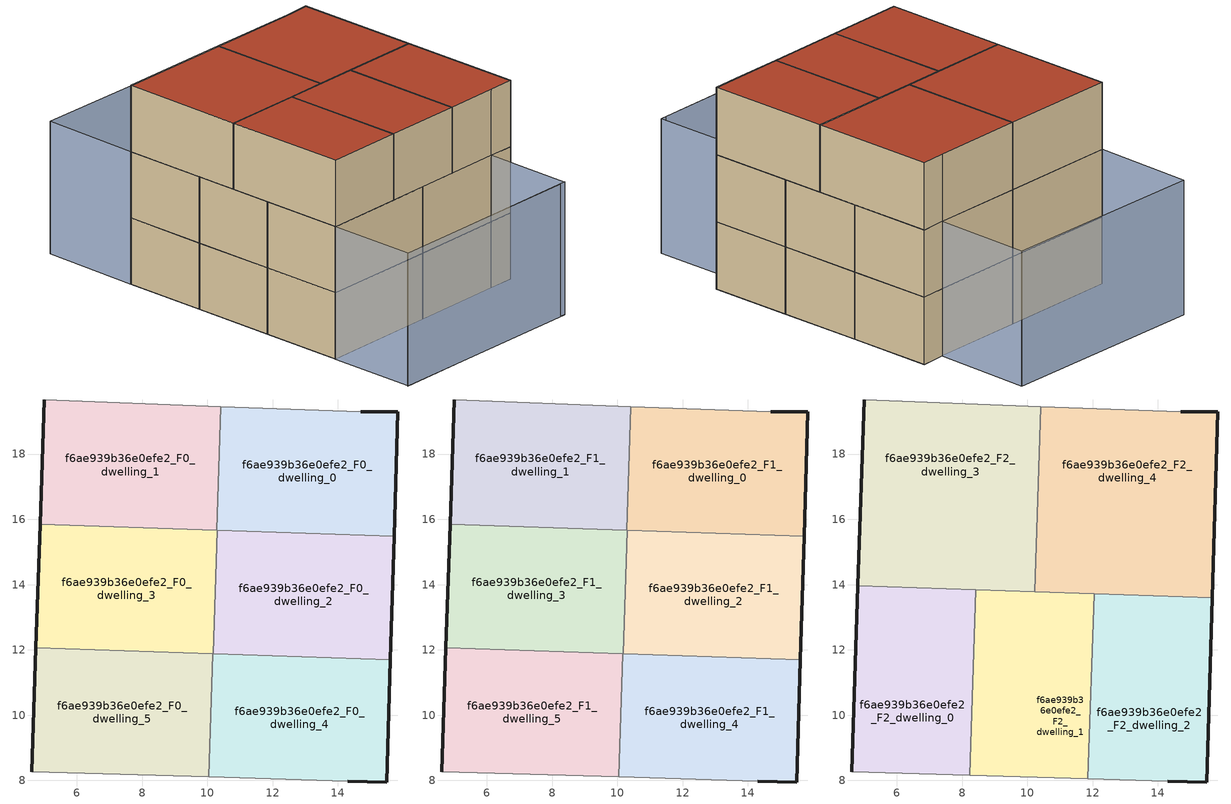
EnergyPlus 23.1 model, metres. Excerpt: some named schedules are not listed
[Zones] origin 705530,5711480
f6ae939b36e0efe2_F0_dwelling_0
 floor ground (EU_floor_Construction): 15.72,15.49 15.83,19.29 14.69,19.29 10.41,19.45 10.28,15.67 z0
 wall outside (EU_wall_Construction): 14.69,19.29 15.83,19.29 15.72,15.49 z0:3
 wall to f6ae939b36e0efe2_F0_dwelling_1 (EU_wall_Construction): 10.28,15.67 10.41,19.45 z0:3
 wall adiabatic (EU_wall_Construction): 10.41,19.45 14.69,19.29 z0:3
 wall to f6ae939b36e0efe2_F0_dwelling_2 (EU_wall_Construction): 15.72,15.49 10.3,15.67 z0:3
 wall to f6ae939b36e0efe2_F0_dwelling_3 (EU_wall_Construction): 10.3,15.67 10.28,15.67 z0:3
f6ae939b36e0efe2_F0_dwelling_1
 floor ground (EU_floor_Construction): 10.28,15.67 10.41,19.45 5,19.66 4.87,15.85 z0
 wall outside (EU_wall_Construction): 4.87,15.85 5,19.66 z0:3
 wall adiabatic (EU_wall_Construction): 5,19.66 10.41,19.45 z0:3
 wall to f6ae939b36e0efe2_F0_dwelling_3 (EU_wall_Construction): 10.28,15.67 4.87,15.85 z0:3
f6ae939b36e0efe2_F0_dwelling_2
 floor ground (EU_floor_Construction): 15.61,11.7 15.72,15.49 10.3,15.67 10.17,11.89 z0
 wall outside (EU_wall_Construction): 15.72,15.49 15.61,11.7 z0:3
 wall to f6ae939b36e0efe2_F0_dwelling_3 (EU_wall_Construction): 10.17,11.89 10.3,15.67 z0:3
 wall to f6ae939b36e0efe2_F0_dwelling_4 (EU_wall_Construction): 15.61,11.7 10.17,11.89 z0:3
f6ae939b36e0efe2_F0_dwelling_3
 floor ground (EU_floor_Construction): 10.17,11.89 10.3,15.67 4.87,15.85 4.74,12.07 z0
 wall outside (EU_wall_Construction): 4.74,12.07 4.87,15.85 z0:3
 wall to f6ae939b36e0efe2_F0_dwelling_5 (EU_wall_Construction): 10.16,11.89 4.74,12.07 z0:3
 wall to f6ae939b36e0efe2_F0_dwelling_4 (EU_wall_Construction): 10.17,11.89,3 10.17,11.89,1.5 10.16,11.89,3
f6ae939b36e0efe2_F0_dwelling_4
 floor ground (EU_floor_Construction): 15.49,7.95 15.61,11.7 10.16,11.89 10.04,8.11 14.31,7.98 z0
 wall outside (EU_wall_Construction): 15.61,11.7 15.49,7.95 14.31,7.98 z0:3
 wall adiabatic (EU_wall_Construction): 14.31,7.98 10.04,8.11 z0:3
 wall to f6ae939b36e0efe2_F0_dwelling_5 (EU_wall_Construction): 10.04,8.11 10.16,11.89 z0:3
f6ae939b36e0efe2_F0_dwelling_5
 floor ground (EU_floor_Construction): 10.04,8.11 10.16,11.89 4.74,12.07 4.61,8.27 z0
 wall outside (EU_wall_Construction): 4.61,8.27 4.74,12.07 z0:3
 wall adiabatic (EU_wall_Construction): 10.04,8.11 4.61,8.27 z0:3
f6ae939b36e0efe2_F1_dwelling_0
 floor to f6ae939b36e0efe2_F0_dwelling_0 (EU_floor_Construction): 15.72,15.49 15.83,19.29 14.69,19.29 10.41,19.45 10.28,15.67 z3
 wall outside (EU_wall_Construction): 14.69,19.29 15.83,19.29 15.72,15.49 z3:6
 wall to f6ae939b36e0efe2_F1_dwelling_1 (EU_wall_Construction): 10.28,15.67 10.41,19.45 z3:6
 wall adiabatic (EU_wall_Construction): 10.41,19.45 14.69,19.29 z3:6
 wall to f6ae939b36e0efe2_F1_dwelling_2 (EU_wall_Construction): 15.72,15.49 10.3,15.67 z3:6
 wall to f6ae939b36e0efe2_F1_dwelling_3 (EU_wall_Construction): 10.3,15.67 10.28,15.67 z3:6
f6ae939b36e0efe2_F1_dwelling_1
 floor to f6ae939b36e0efe2_F0_dwelling_1 (EU_floor_Construction): 10.28,15.67 10.41,19.45 5,19.66 4.87,15.85 z3
 wall outside (EU_wall_Construction): 4.87,15.85 5,19.66 z3:6
 wall adiabatic (EU_wall_Construction): 5,19.66 10.41,19.45 z3:6
 wall to f6ae939b36e0efe2_F1_dwelling_3 (EU_wall_Construction): 10.28,15.67 4.87,15.85 z3:6
f6ae939b36e0efe2_F1_dwelling_2
 floor to f6ae939b36e0efe2_F0_dwelling_2 (EU_floor_Construction): 15.61,11.7 15.72,15.49 10.3,15.67 10.17,11.89 z3
 wall outside (EU_wall_Construction): 15.72,15.49 15.61,11.7 z3:6
 wall to f6ae939b36e0efe2_F1_dwelling_3 (EU_wall_Construction): 10.17,11.89 10.3,15.67 z3:6
 wall to f6ae939b36e0efe2_F1_dwelling_4 (EU_wall_Construction): 15.61,11.7 10.17,11.89 z3:6
f6ae939b36e0efe2_F1_dwelling_3
 floor to f6ae939b36e0efe2_F0_dwelling_3 (EU_floor_Construction): 10.17,11.89 10.3,15.67 4.87,15.85 4.74,12.07 z3
 wall outside (EU_wall_Construction): 4.74,12.07 4.87,15.85 z3:6
 wall to f6ae939b36e0efe2_F1_dwelling_5 (EU_wall_Construction): 10.16,11.89 4.74,12.07 z3:6
 wall to f6ae939b36e0efe2_F1_dwelling_4 (EU_wall_Construction): 10.17,11.89,6 10.17,11.89,4.5 10.16,11.89,6
f6ae939b36e0efe2_F1_dwelling_4
 floor to f6ae939b36e0efe2_F0_dwelling_4 (EU_floor_Construction): 15.49,7.95 15.61,11.7 10.16,11.89 10.04,8.11 14.31,7.98 z3
 wall outside (EU_wall_Construction): 15.61,11.7 15.49,7.95 14.31,7.98 z3:6
 wall adiabatic (EU_wall_Construction): 14.31,7.98 10.04,8.11 z3:6
 wall to f6ae939b36e0efe2_F1_dwelling_5 (EU_wall_Construction): 10.04,8.11 10.16,11.89 z3:6
f6ae939b36e0efe2_F1_dwelling_5
 floor to f6ae939b36e0efe2_F0_dwelling_5 (EU_floor_Construction): 10.04,8.11 10.16,11.89 4.74,12.07 4.61,8.27 z3
 wall outside (EU_wall_Construction): 4.61,8.27 4.74,12.07 z3:6
 wall adiabatic (EU_wall_Construction): 10.04,8.11 4.61,8.27 z3:6
f6ae939b36e0efe2_F2_dwelling_0
 floor to f6ae939b36e0efe2_F1_dwelling_5 (EU_floor_Construction): 8.23,8.16 8.36,11.95 4.74,12.07 4.61,8.27 z6
 floor to f6ae939b36e0efe2_F1_dwelling_3 (EU_floor_Construction): 8.36,11.95 8.42,13.84 4.81,13.96 4.74,12.07 z6
 wall outside (EU_wall_Construction): 4.61,8.27 4.81,13.96 z6:9
 wall adiabatic (EU_wall_Construction): 8.23,8.16 4.61,8.27 z6:9
 wall to f6ae939b36e0efe2_F2_dwelling_1 (EU_wall_Construction): 8.42,13.84 8.23,8.16 z6:9
 wall to f6ae939b36e0efe2_F2_dwelling_3 (EU_wall_Construction): 4.81,13.96 8.42,13.84 z6:9
 roof outside (EU_roof_Construction): 8.42,13.84 8.23,8.16 4.61,8.27 4.81,13.96 z9
f6ae939b36e0efe2_F2_dwelling_1
 floor to f6ae939b36e0efe2_F1_dwelling_4 (EU_floor_Construction): 11.85,8.06 11.98,11.82 10.16,11.89 10.04,8.11 z6
 floor to f6ae939b36e0efe2_F1_dwelling_5 (EU_floor_Construction): 10.04,8.11 10.16,11.89 8.36,11.95 8.23,8.16 z6
 floor to f6ae939b36e0efe2_F1_dwelling_2 (EU_floor_Construction): 11.98,11.83 12.04,13.71 10.24,13.78 10.17,11.89 z6
 floor to f6ae939b36e0efe2_F1_dwelling_3 (EU_floor_Construction): 10.17,11.89 10.24,13.78 8.42,13.84 8.36,11.95 z6
 wall to f6ae939b36e0efe2_F2_dwelling_2 (EU_wall_Construction): 12.04,13.71 11.85,8.06 z6:9
 wall adiabatic (EU_wall_Construction): 11.85,8.06 8.23,8.16 z6:9
 wall to f6ae939b36e0efe2_F2_dwelling_4 (EU_wall_Construction): 10.22,13.78 12.04,13.71 z6:9
 wall to f6ae939b36e0efe2_F2_dwelling_3 (EU_wall_Construction): 8.42,13.84 10.22,13.78 z6:9
 roof outside (EU_roof_Construction): 12.04,13.71 11.85,8.06 8.23,8.16 8.42,13.84 z9
f6ae939b36e0efe2_F2_dwelling_2
 floor to f6ae939b36e0efe2_F1_dwelling_4 (EU_floor_Construction): 15.49,7.95 15.61,11.7 11.98,11.82 11.85,8.06 14.31,7.98 z6
 floor to f6ae939b36e0efe2_F1_dwelling_2 (EU_floor_Construction): 15.61,11.7 15.66,13.59 12.04,13.71 11.98,11.83 z6
 wall outside (EU_wall_Construction): 15.66,13.59 15.49,7.95 14.31,7.98 z6:9
 wall adiabatic (EU_wall_Construction): 14.31,7.98 11.85,8.06 z6:9
 wall to f6ae939b36e0efe2_F2_dwelling_4 (EU_wall_Construction): 12.04,13.71 15.66,13.59 z6:9
 roof outside (EU_roof_Construction): 15.66,13.59 15.49,7.95 14.31,7.98 11.85,8.06 12.04,13.71 z9
f6ae939b36e0efe2_F2_dwelling_3
 floor to f6ae939b36e0efe2_F1_dwelling_3 (EU_floor_Construction): 10.22,13.78 10.29,15.67 4.87,15.85 4.81,13.96 z6
 floor to f6ae939b36e0efe2_F1_dwelling_1 (EU_floor_Construction): 10.28,15.67 10.41,19.45 5,19.66 4.87,15.85 z6
 floor to f6ae939b36e0efe2_F1_dwelling_0 (EU_floor_Construction): 10.29,15.67 10.41,19.45 10.35,17.61 z6
 wall outside (EU_wall_Construction): 4.81,13.96 5,19.66 z6:9
 wall adiabatic (EU_wall_Construction): 5,19.66 10.41,19.45 z6:9
 wall to f6ae939b36e0efe2_F2_dwelling_4 (EU_wall_Construction): 10.41,19.45 10.22,13.78 z6:9
 roof outside (EU_roof_Construction): 10.41,19.45 10.22,13.78 4.81,13.96 5,19.66 z9
f6ae939b36e0efe2_F2_dwelling_4
 floor to f6ae939b36e0efe2_F1_dwelling_0 (EU_floor_Construction): 15.72,15.49 15.83,19.29 14.69,19.29 10.41,19.45 10.29,15.67 z6
 floor to f6ae939b36e0efe2_F1_dwelling_2 (EU_floor_Construction): 15.66,13.59 15.72,15.49 10.3,15.67 10.24,13.78 z6
 floor to f6ae939b36e0efe2_F1_dwelling_3 (EU_floor_Construction): 10.24,13.78 10.3,15.67 10.29,15.67 10.22,13.78 z6
 wall outside (EU_wall_Construction): 14.69,19.29 15.83,19.29 15.66,13.59 z6:9
 wall adiabatic (EU_wall_Construction): 10.41,19.45 14.69,19.29 z6:9
 roof outside (EU_roof_Construction): 15.83,19.29 15.66,13.59 10.22,13.78 10.41,19.45 14.69,19.29 z9
shading: 4.45,4.24 14.19,3.92 / 14.18,3.92 4.47,4.23 / 4.47,4.23 4.6,8.29 / 4.6,8.29 14.31,7.98 / 14.31,7.98 14.18,3.92 / 5.23,24.2 14.92,23.71 / 14.92,23.71 14.69,19.17 / 14.69,19.17 5,19.66 / 5,19.66 5.23,24.2 / 14.92,23.71 5.25,24.2 z0:6
[Building]
EU S2 Campaign: North Axis=0; Terrain=City; Solar Distribution=FullExterior
[Site:Location]
London: Latitude=51.5; Longitude=-0.5; Time Zone=0; Elevation=25
[SizingPeriod:WeatherFileDays]
AnnualSizingPeriod: Begin Month=1; Begin Day of Month=1; End Month=12; End Day of Month=31; Day of Week for Start Day=Monday; Use Weather File Daylight Saving Period=No; Use Weather File Rain and Snow Indicators=No
[MATERIAL]
EU_InternalMass_Material: Roughness=MediumRough; Thickness=0.1; Conductivity=1; Density=1800; Specific Heat=900; Thermal Absorptance=0.9; Solar Absorptance=0.7; Visible Absorptance=0.7
[MATERIAL:NOMASS] Roughness=MediumRough; Thermal Absorptance=0.9; Solar Absorptance=0.7; Visible Absorptance=0.7
Name | Thermal Resistance
EU_wall_NoMass | 1.04674
EU_roof_NoMass | 4.32442
EU_floor_NoMass | 2.04616
[CONSTRUCTION]
EU_wall_Construction: EU_wall_NoMass
EU_roof_Construction: EU_roof_NoMass
EU_floor_Construction: EU_floor_NoMass
EU_InternalMass_Construction: EU_InternalMass_Material
[ZONE] Type=1; Multiplier=1; Ceiling Height=autocalculate; Floor Area=autocalculate; Part of Total Floor Area=Yes
Name | Volume
f6ae939b36e0efe2_F0_dwelling_0; f6ae939b36e0efe2_F1_dwelling_0 | 61.6465
f6ae939b36e0efe2_F2_dwelling_0 | 61.6501
f6ae939b36e0efe2_F0_dwelling_1; f6ae939b36e0efe2_F1_dwelling_1 | 61.6494
f6ae939b36e0efe2_F2_dwelling_1; f6ae939b36e0efe2_F0_dwelling_4; f6ae939b36e0efe2_F1_dwelling_4 | 61.6377
f6ae939b36e0efe2_F0_dwelling_2; f6ae939b36e0efe2_F1_dwelling_2 | 61.6384
f6ae939b36e0efe2_F2_dwelling_2 | 61.6509
f6ae939b36e0efe2_F0_dwelling_3; f6ae939b36e0efe2_F1_dwelling_3 | 61.634
f6ae939b36e0efe2_F2_dwelling_3 | 92.4624
f6ae939b36e0efe2_F2_dwelling_4 | 92.4697
f6ae939b36e0efe2_F0_dwelling_5; f6ae939b36e0efe2_F1_dwelling_5 | 61.656
[INTERNALMASS] Construction=EU_InternalMass_Construction
Name | Zone or ZoneList | Surface Area
f6ae939b36e0efe2_F0_dwelling_0_EU_InternalMass | f6ae939b36e0efe2_F0_dwelling_0 | 20.5496
f6ae939b36e0efe2_F0_dwelling_1_EU_InternalMass | f6ae939b36e0efe2_F0_dwelling_1 | 20.55
f6ae939b36e0efe2_F0_dwelling_2_EU_InternalMass | f6ae939b36e0efe2_F0_dwelling_2 | 20.5468
f6ae939b36e0efe2_F0_dwelling_3_EU_InternalMass | f6ae939b36e0efe2_F0_dwelling_3 | 20.5455
f6ae939b36e0efe2_F0_dwelling_4_EU_InternalMass | f6ae939b36e0efe2_F0_dwelling_4 | 20.5467
f6ae939b36e0efe2_F0_dwelling_5_EU_InternalMass | f6ae939b36e0efe2_F0_dwelling_5 | 20.5517
f6ae939b36e0efe2_F1_dwelling_0_EU_InternalMass | f6ae939b36e0efe2_F1_dwelling_0 | 20.5496
f6ae939b36e0efe2_F1_dwelling_1_EU_InternalMass | f6ae939b36e0efe2_F1_dwelling_1 | 20.55
f6ae939b36e0efe2_F1_dwelling_2_EU_InternalMass | f6ae939b36e0efe2_F1_dwelling_2 | 20.5468
f6ae939b36e0efe2_F1_dwelling_3_EU_InternalMass | f6ae939b36e0efe2_F1_dwelling_3 | 20.5455
f6ae939b36e0efe2_F1_dwelling_4_EU_InternalMass | f6ae939b36e0efe2_F1_dwelling_4 | 20.5467
f6ae939b36e0efe2_F1_dwelling_5_EU_InternalMass | f6ae939b36e0efe2_F1_dwelling_5 | 20.5517
f6ae939b36e0efe2_F2_dwelling_0_EU_InternalMass | f6ae939b36e0efe2_F2_dwelling_0 | 20.5501
f6ae939b36e0efe2_F2_dwelling_1_EU_InternalMass | f6ae939b36e0efe2_F2_dwelling_1 | 20.5458
f6ae939b36e0efe2_F2_dwelling_2_EU_InternalMass | f6ae939b36e0efe2_F2_dwelling_2 | 20.5504
f6ae939b36e0efe2_F2_dwelling_3_EU_InternalMass | f6ae939b36e0efe2_F2_dwelling_3 | 30.8208
f6ae939b36e0efe2_F2_dwelling_4_EU_InternalMass | f6ae939b36e0efe2_F2_dwelling_4 | 30.8235
[OTHEREQUIPMENT] Fuel Type=Electricity; Design Level Calculation Method=Watts/Area; Power per Zone Floor Area=1; Fraction Latent=0; Fraction Radiant=0; Fraction Lost=0; Carbon Dioxide Generation Rate=0; EndUse Subcategory=EU_Step8_InternalGains
Name | Zone or ZoneList or Space or SpaceList | Schedule
EU_Step8_InternalGain_f6ae939b36e0efe2_F0_dwelling_0_f000 | f6ae939b36e0efe2_F0_dwelling_0 | EU_Step8_GainSchedule_f6ae939b36e0efe2_F0_dwelling_0_f000
EU_Step8_InternalGain_f6ae939b36e0efe2_F0_dwelling_1_f000 | f6ae939b36e0efe2_F0_dwelling_1 | EU_Step8_GainSchedule_f6ae939b36e0efe2_F0_dwelling_1_f000
EU_Step8_InternalGain_f6ae939b36e0efe2_F0_dwelling_2_f000 | f6ae939b36e0efe2_F0_dwelling_2 | EU_Step8_GainSchedule_f6ae939b36e0efe2_F0_dwelling_2_f000
EU_Step8_InternalGain_f6ae939b36e0efe2_F0_dwelling_3_f000 | f6ae939b36e0efe2_F0_dwelling_3 | EU_Step8_GainSchedule_f6ae939b36e0efe2_F0_dwelling_3_f000
EU_Step8_InternalGain_f6ae939b36e0efe2_F0_dwelling_4_f000 | f6ae939b36e0efe2_F0_dwelling_4 | EU_Step8_GainSchedule_f6ae939b36e0efe2_F0_dwelling_4_f000
EU_Step8_InternalGain_f6ae939b36e0efe2_F0_dwelling_5_f000 | f6ae939b36e0efe2_F0_dwelling_5 | EU_Step8_GainSchedule_f6ae939b36e0efe2_F0_dwelling_5_f000
EU_Step8_InternalGain_f6ae939b36e0efe2_F1_dwelling_0_f000 | f6ae939b36e0efe2_F1_dwelling_0 | EU_Step8_GainSchedule_f6ae939b36e0efe2_F1_dwelling_0_f000
EU_Step8_InternalGain_f6ae939b36e0efe2_F1_dwelling_1_f000 | f6ae939b36e0efe2_F1_dwelling_1 | EU_Step8_GainSchedule_f6ae939b36e0efe2_F1_dwelling_1_f000
EU_Step8_InternalGain_f6ae939b36e0efe2_F1_dwelling_2_f000 | f6ae939b36e0efe2_F1_dwelling_2 | EU_Step8_GainSchedule_f6ae939b36e0efe2_F1_dwelling_2_f000
EU_Step8_InternalGain_f6ae939b36e0efe2_F1_dwelling_3_f000 | f6ae939b36e0efe2_F1_dwelling_3 | EU_Step8_GainSchedule_f6ae939b36e0efe2_F1_dwelling_3_f000
EU_Step8_InternalGain_f6ae939b36e0efe2_F1_dwelling_4_f000 | f6ae939b36e0efe2_F1_dwelling_4 | EU_Step8_GainSchedule_f6ae939b36e0efe2_F1_dwelling_4_f000
EU_Step8_InternalGain_f6ae939b36e0efe2_F1_dwelling_5_f000 | f6ae939b36e0efe2_F1_dwelling_5 | EU_Step8_GainSchedule_f6ae939b36e0efe2_F1_dwelling_5_f000
EU_Step8_InternalGain_f6ae939b36e0efe2_F2_dwelling_0_f000 | f6ae939b36e0efe2_F2_dwelling_0 | EU_Step8_GainSchedule_f6ae939b36e0efe2_F2_dwelling_0_f000
EU_Step8_InternalGain_f6ae939b36e0efe2_F2_dwelling_1_f000 | f6ae939b36e0efe2_F2_dwelling_1 | EU_Step8_GainSchedule_f6ae939b36e0efe2_F2_dwelling_1_f000
EU_Step8_InternalGain_f6ae939b36e0efe2_F2_dwelling_2_f000 | f6ae939b36e0efe2_F2_dwelling_2 | EU_Step8_GainSchedule_f6ae939b36e0efe2_F2_dwelling_2_f000
EU_Step8_InternalGain_f6ae939b36e0efe2_F2_dwelling_3_f000 | f6ae939b36e0efe2_F2_dwelling_3 | EU_Step8_GainSchedule_f6ae939b36e0efe2_F2_dwelling_3_f000
EU_Step8_InternalGain_f6ae939b36e0efe2_F2_dwelling_4_f000 | f6ae939b36e0efe2_F2_dwelling_4 | EU_Step8_GainSchedule_f6ae939b36e0efe2_F2_dwelling_4_f000
[ZONEVENTILATION:DESIGNFLOWRATE] Schedule=EU_AlwaysOn; Design Flow Rate Calculation Method=AirChanges/Hour; Air Changes per Hour=0.488719; Ventilation Type=Natural; Fan Pressure Rise=0; Fan Total Efficiency=1; Constant Term Coefficient=1; Temperature Term Coefficient=0; Velocity Term Coefficient=0; Velocity Squared Term Coefficient=0; Minimum Indoor Temperature=-100; Maximum Indoor Temperature=100; Delta Temperature=-100; Minimum Outdoor Temperature=-100; Maximum Outdoor Temperature=100; Maximum Wind Speed=40
Name | Zone or ZoneList or Space or SpaceList
EU_ConstantAir_f6ae939b36e0efe2_F0_dwelling_0 | f6ae939b36e0efe2_F0_dwelling_0
EU_ConstantAir_f6ae939b36e0efe2_F0_dwelling_1 | f6ae939b36e0efe2_F0_dwelling_1
EU_ConstantAir_f6ae939b36e0efe2_F0_dwelling_2 | f6ae939b36e0efe2_F0_dwelling_2
EU_ConstantAir_f6ae939b36e0efe2_F0_dwelling_3 | f6ae939b36e0efe2_F0_dwelling_3
EU_ConstantAir_f6ae939b36e0efe2_F0_dwelling_4 | f6ae939b36e0efe2_F0_dwelling_4
EU_ConstantAir_f6ae939b36e0efe2_F0_dwelling_5 | f6ae939b36e0efe2_F0_dwelling_5
EU_ConstantAir_f6ae939b36e0efe2_F1_dwelling_0 | f6ae939b36e0efe2_F1_dwelling_0
EU_ConstantAir_f6ae939b36e0efe2_F1_dwelling_1 | f6ae939b36e0efe2_F1_dwelling_1
EU_ConstantAir_f6ae939b36e0efe2_F1_dwelling_2 | f6ae939b36e0efe2_F1_dwelling_2
EU_ConstantAir_f6ae939b36e0efe2_F1_dwelling_3 | f6ae939b36e0efe2_F1_dwelling_3
EU_ConstantAir_f6ae939b36e0efe2_F1_dwelling_4 | f6ae939b36e0efe2_F1_dwelling_4
EU_ConstantAir_f6ae939b36e0efe2_F1_dwelling_5 | f6ae939b36e0efe2_F1_dwelling_5
EU_ConstantAir_f6ae939b36e0efe2_F2_dwelling_0 | f6ae939b36e0efe2_F2_dwelling_0
EU_ConstantAir_f6ae939b36e0efe2_F2_dwelling_1 | f6ae939b36e0efe2_F2_dwelling_1
EU_ConstantAir_f6ae939b36e0efe2_F2_dwelling_2 | f6ae939b36e0efe2_F2_dwelling_2
EU_ConstantAir_f6ae939b36e0efe2_F2_dwelling_3 | f6ae939b36e0efe2_F2_dwelling_3
EU_ConstantAir_f6ae939b36e0efe2_F2_dwelling_4 | f6ae939b36e0efe2_F2_dwelling_4
[HVACTEMPLATE:THERMOSTAT] Constant Heating Setpoint=20; Constant Cooling Setpoint=50
EU_HeatOnly_f6ae939b36e0efe2_F0_dwelling_0; EU_HeatOnly_f6ae939b36e0efe2_F0_dwelling_1; EU_HeatOnly_f6ae939b36e0efe2_F0_dwelling_2; EU_HeatOnly_f6ae939b36e0efe2_F0_dwelling_3; EU_HeatOnly_f6ae939b36e0efe2_F0_dwelling_4; EU_HeatOnly_f6ae939b36e0efe2_F0_dwelling_5; EU_HeatOnly_f6ae939b36e0efe2_F1_dwelling_0; EU_HeatOnly_f6ae939b36e0efe2_F1_dwelling_1; EU_HeatOnly_f6ae939b36e0efe2_F1_dwelling_2; EU_HeatOnly_f6ae939b36e0efe2_F1_dwelling_3; EU_HeatOnly_f6ae939b36e0efe2_F1_dwelling_4; EU_HeatOnly_f6ae939b36e0efe2_F1_dwelling_5; EU_HeatOnly_f6ae939b36e0efe2_F2_dwelling_0; EU_HeatOnly_f6ae939b36e0efe2_F2_dwelling_1; EU_HeatOnly_f6ae939b36e0efe2_F2_dwelling_2; EU_HeatOnly_f6ae939b36e0efe2_F2_dwelling_3; EU_HeatOnly_f6ae939b36e0efe2_F2_dwelling_4
